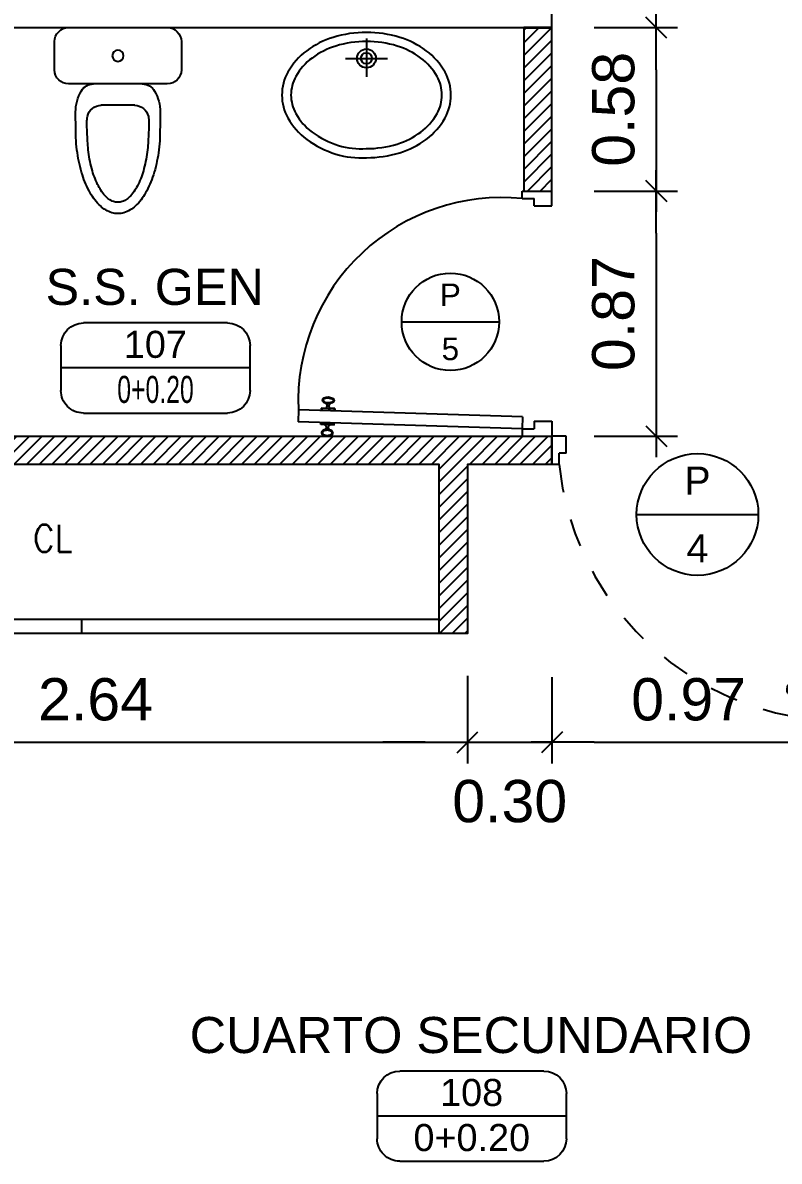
# Model space of a CAD drawing. Header units: millimetres. Extents: x 3 to 131, y 46 to 75.
# Drawn here: x 112.746 to 115.43, y 50.135 to 54.175 of the extents above; entities that cross this region are included whole.
import ezdxf
from ezdxf.enums import TextEntityAlignment as Align

# ---------------------------------------------------------------- set-up
doc = ezdxf.new("R2010")
doc.units = ezdxf.units.MM
doc.header["$LTSCALE"] = 0.5
doc.linetypes.add('PROYECCION', pattern=[19.049999999999997, 12.7, -6.35])
for name, color, linetype in [('AMBIENTE', 3, 'Continuous'), ('COTAS', 1, 'Continuous'), ('HATCH', 8, 'Continuous'), ('MUEBLES', 8, 'Continuous'), ('pared', 5, 'Continuous'), ('Paredes', 5, 'Continuous'), ('Paredes Gypsum', 4, 'Continuous'), ('PUERTAS', 1, 'Continuous'), ('SIMPUERTASYVENTANAS', 2, 'Continuous')]:
    doc.layers.add(name, color=color, linetype=linetype)
doc.styles.add('A', font='arial.ttf')
doc.styles.add('arial', font='arial.ttf')
doc.styles.add('ROMANS', font='romans.shx')
doc.styles.add('Swis721', font='swissk.ttf')
doc.styles.add('Technical', font='', dxfattribs={"width": 0.8})
doc.styles.get('Technical').set_extended_font_data('Technical')
doc.dimstyles.new('DIM 75', dxfattribs={"dimscale": 0, "dimtxt": 0.15, "dimasz": 0.15, "dimexe": 0.075, "dimexo": 0.15, "dimgap": 0.075, "dimtad": 1, "dimzin": 0, "dimdsep": 46, "dimtxsty": 'ROMANS', "dimblk": 'COTA', "dimcen": 0.075, "dimdle": 0.075, "dimclrd": 256, "dimclre": 256, "dimclrt": 256, "dimaunit": 1, "dimadec": 0, "dimazin": 0, "dimtfac": 0.7499999999999999, "dimtix": 1, "dimtmove": 2, "dimatfit": 3, "dimfxl": 0.075, "dimtvp": 1.5, "dimtolj": 1, "dimtzin": 0, "dimarcsym": 0})

# ---------------------------------------------------------------- blocks, each defined once
blk = doc.blocks.new('Puerta M-01')
at = {"layer": 'PUERTAS'}
for p, q in [((-0.09999999999999432, 0.9449999999999659), (-0.09999999999999432, 0.97)), ((-0.09999999999999432, 0.97), (0, 0.97)), ((0, 0.9199999999999886), (0, 0.97)), ((-0.09999999999999432, 0.9449999999999659), (-0.06000000000000227, 0.9449999999999659)), ((-0.06000000000000227, 0.9199999999999886), (-0.06000000000000227, 0.9449999999999659)), ((-0.06000000000000227, 0.9199999999999886), (0, 0.9199999999999886)), ((-0.9983076981998866, 0.09314161250549896), (-0.9995593070380611, 0.0531611988593364)), ((-0.09874839116179146, 0.06498041364625351), (-0.9983076981998871, 0.09314161250548329)), ((-0.09999999999999432, 0.02500000000003411), (-0.9995593070380608, 0.05316119885934325)), ((-0.09874839116179146, 0.06498041364625351), (-0.09999999999999432, 0.02500000000003411)), ((-0.06000000000000227, 0.05000000000001137), (0, 0.05000000000001137)), ((-0.06000000000000227, 0.05000000000001137), (-0.06000000000000227, 0.02500000000003411)), ((0, 0.05000000000001137), (0, 0)), ((-0.09999999999999432, 0.02500000000003411), (-0.09999999999999432, 0)), ((-0.09999999999999432, 0.02500000000003411), (-0.06000000000000227, 0.02500000000003411)), ((-0.09999999999999432, 0), (0, 0))]:
    blk.add_line(p, q, dxfattribs=at)
at = {"layer": 'PUERTAS', "color": 8}
for p, q in [((-0.9207001290729179, 0.09821573911079634), (-0.9209348057300756, 0.09071941155215507)), ((-0.8757690990523824, 0.09530841365630943), (-0.9207470644043437, 0.09671647359908514)), ((-0.8757221637209992, 0.09680767916807748), (-0.9207001290729179, 0.09821573911079634)), ((-0.919200863561164, 0.09816880377934206), (-0.919435540218336, 0.09067247622072921)), ((-0.8772214292327246, 0.09685461449947491), (-0.8774561058898539, 0.08935828694063469)), ((-0.8757221637209992, 0.09680767916807748), (-0.8759568403781285, 0.08931135160918041)), ((-0.9224210912254219, 0.04324267034732282), (-0.9221864145682642, 0.05073899790590725)), ((-0.8774431258735317, 0.04183461040406394), (-0.9224210912254219, 0.04324267034732282)), ((-0.8773961905420348, 0.04333387591583199), (-0.9223741558939961, 0.04474193585894876)), ((-0.9209218257136823, 0.04319573501586854), (-0.9206871490565246, 0.05069206257448139)), ((-0.8789423913852571, 0.04188154573551822), (-0.8787077147280568, 0.04937787329438686)), ((-0.8774431258735317, 0.04183461040406394), (-0.8772084492163171, 0.04933093796296101))]:
    blk.add_line(p, q, dxfattribs=at)
at = {"layer": 'PUERTAS', "color": 8, "linetype": 'PROYECCION', "ltscale": 0.01}
blk.add_arc((0.007025997009475649, -0.06743587687477666), 1.01807709375027, 96.03440475223623, 170.9250553888606, dxfattribs=at)
at = {"layer": 'PUERTAS', "color": 8}
for centre, start, end in [((-0.9094413883254387, 0.1064284842800279), 277.6447034712887, 57.48351871021923), ((-0.8864451525410485, 0.1057085744709783), 118.9303007341835, 258.7691159731144), ((-0.9116981024053442, 0.03434177504402408), 298.9303007341835, 78.76911597311442), ((-0.888701866620954, 0.03362186523497451), 97.64470347128874, 237.4835187102192)]:
    blk.add_arc(centre, 0.008678482299064639, start, end, dxfattribs=at)
blk.add_ellipse((-0.8973748376900855, 0.1242261002610379), major_axis=(0.01950311240281249, -0.0006105556603694041), ratio=0.5886721133601208, dxfattribs=at)
at = {"layer": 'PUERTAS', "color": 8, "extrusion": (0, 0, -1)}
blk.add_ellipse((-0.9007684172562646, 0.01582424925399289), major_axis=(0.01950311240281249, -0.0006105556603694041), ratio=0.5886721133601208, dxfattribs=at)
at = {"layer": 'PUERTAS', "color": 8}
for points in [[(-0.8793709907990231, 0.1236624799321336), (-0.8793490165730643, 0.1243644074158086), (-0.8794641401186479, 0.125105494498766), (-0.8800773895160231, 0.1266740283266446), (-0.880581609133719, 0.1274990857643248), (-0.8827526850413162, 0.129926385096181), (-0.8851741128868637, 0.1314872076686955), (-0.8909018109864119, 0.1335785225423055), (-0.8939752594106861, 0.1341111298901554), (-0.900149452450597, 0.1343044163990302), (-0.9032501970662478, 0.1339650955600833), (-0.9090974907648982, 0.1322361421708794), (-0.9116118062152535, 0.1308298357568534), (-0.9139304579028132, 0.128543089816728), (-0.9144852973566825, 0.1277511868057646), (-0.9151954573915672, 0.1262240830380082), (-0.9153567103552459, 0.1254916480736741), (-0.9154006588070925, 0.1240877931062956), (-0.9152855352615515, 0.1233467060233098), (-0.914672285864148, 0.1217781721954028), (-0.9141680662464947, 0.1209531147576373), (-0.9119969903388548, 0.1185258154258949), (-0.9095755624933358, 0.1169649928533803), (-0.9038478643937023, 0.1148736779796567), (-0.9007744159695134, 0.1143410706319772), (-0.8946002229296451, 0.1141477841231309), (-0.8914994783139801, 0.1144871049618788), (-0.8856521846153297, 0.1162160583511965), (-0.8831378691649175, 0.117622364765194), (-0.8808192174773294, 0.1199091107052342), (-0.880264378023517, 0.1207010137163112), (-0.8795542179886181, 0.1222281174840392), (-0.8793929650249536, 0.1229605524484017), (-0.8793709907990231, 0.1236624799321336)], [(-0.8808702563107486, 0.123709415263531), (-0.8808544421812937, 0.1242145694440611), (-0.8809322684907724, 0.1247411707566899), (-0.8814033065403263, 0.1259459646269621), (-0.8818076077718954, 0.1266197920558599), (-0.8836547668082401, 0.128684946884758), (-0.8858592115798328, 0.130140494086473), (-0.8912456409607242, 0.1321072038682845), (-0.8941645634093672, 0.1326163213078049), (-0.9000540191147249, 0.1328006939578162), (-0.903024812617849, 0.1324675400827547), (-0.9084722286994859, 0.1308568242571911), (-0.9107848887077151, 0.1295385987743574), (-0.9127639865394795, 0.1275867342678768), (-0.9132078124615558, 0.1269409774081086), (-0.9137526966814332, 0.125769277081159), (-0.9138636049400103, 0.1252479394390749), (-0.9138952331989342, 0.1242376310779863), (-0.9138174068894412, 0.1237110297653859), (-0.9133463688399158, 0.122506235895199), (-0.9129420676083183, 0.1218324084661023), (-0.9110949085719594, 0.1197672536373462), (-0.908890463800324, 0.1183117064356028), (-0.903504034419461, 0.1163449966536492), (-0.9005851119707754, 0.1158358792142425), (-0.8946956562655172, 0.1156515065642312), (-0.8917248627624216, 0.1159846604392643), (-0.886277446680671, 0.1175953762648563), (-0.8839647866725128, 0.1189136017477468), (-0.8819856888406347, 0.1208654662541138), (-0.8815418629186721, 0.1215112231139104), (-0.8809969786987663, 0.1226829234410021), (-0.8808860704401892, 0.1232042610830862), (-0.8808702563107486, 0.123709415263531)], [(-0.8827645703652022, 0.01526062892506014), (-0.8827865445911184, 0.01455870144141352), (-0.8829477975547971, 0.0138262664769942), (-0.883657957589696, 0.0122991627092946), (-0.884212797043551, 0.01150725969827443), (-0.8865314487310966, 0.009220513758177395), (-0.8890457641814661, 0.007814207344151447), (-0.8948930578801165, 0.006085253954947467), (-0.89799380249581, 0.005745933115972213), (-0.9041679955357208, 0.005939219624846948), (-0.9072414439599382, 0.006471826972725359), (-0.9129691420594864, 0.008563141846363698), (-0.9153905699050339, 0.01012396441887825), (-0.9175616458126595, 0.01255126375067755), (-0.9180658654303554, 0.01337632118838622), (-0.9186791148277164, 0.0149448550162648), (-0.9187942383732716, 0.01568594209927904), (-0.9187502899214107, 0.01708979706662911), (-0.918589036957732, 0.01782223203096317), (-0.9178788769228189, 0.01934933579869119), (-0.9173240374690065, 0.02014123880979662), (-0.9150053857814325, 0.02242798474980839), (-0.9124910703310772, 0.02383429116383434), (-0.9066437766323415, 0.02556324455315201), (-0.9035430320167334, 0.02590256539192831), (-0.8973688389768651, 0.02570927888302516), (-0.8942953905526335, 0.02517667153540254), (-0.8885676924530711, 0.02308535666165051), (-0.886146264607481, 0.02152453408910754), (-0.8839751886998269, 0.0190972347573935), (-0.8834709690821879, 0.01827217731959957), (-0.8828577196848127, 0.01670364349172099), (-0.8827425961392575, 0.0159625564087636), (-0.8827645703652022, 0.01526062892506014)], [(-0.8842638358768992, 0.01530756425648599), (-0.8842796500063682, 0.01480241007592747), (-0.884390262725992, 0.01428170795076961), (-0.8849357380238329, 0.0131087365899108), (-0.8853813953407209, 0.01246151758084318), (-0.88735411237092, 0.01051594607315304), (-0.8896452846807305, 0.009201136636730445), (-0.8951441838946349, 0.007575198053442256), (-0.8980892358316536, 0.007249655557214629), (-0.9039786915369971, 0.007434028207225885), (-0.9069228290555512, 0.007952352251092754), (-0.9122588282966345, 0.009900648824126057), (-0.9144845050173186, 0.01136094943438787), (-0.9163376387348362, 0.01343278405718445), (-0.9167402036149267, 0.01410503764648491), (-0.9172107312468168, 0.0153085259999815), (-0.9172888127651132, 0.01583578007094127), (-0.9172571845061893, 0.01684608843205831), (-0.9171465717865656, 0.01736679055718776), (-0.9166010964887247, 0.01853976191801815), (-0.9161554391718082, 0.01918698092722787), (-0.9141827221416233, 0.02113255243486117), (-0.9118915498317276, 0.02244736187128377), (-0.90639265061788, 0.02407330045471406), (-0.9034475986808329, 0.02439884295079958), (-0.8975581429755889, 0.02421447030078833), (-0.8946140054570489, 0.02369614625694988), (-0.8892780062158804, 0.02174784968388815), (-0.8870523294952389, 0.02028754907359792), (-0.8851991957776219, 0.01821571445082976), (-0.8847966308976593, 0.01754346086150088), (-0.8843261032657265, 0.01633997250791902), (-0.8842480217474585, 0.01581271843695925), (-0.8842638358768992, 0.01530756425648599)]]:
    blk.add_open_spline(points, degree=3, knots=[0, 0, 0, 0, 0.26179938779915, 0.26179938779915, 0.5235987755983, 0.5235987755983, 1.0471975511966, 1.0471975511966, 1.5707963267949, 1.5707963267949, 2.0943951023932, 2.0943951023932, 2.6179938779915, 2.6179938779915, 2.87979326579065, 2.87979326579065, 3.1415926535898, 3.1415926535898, 3.40339204138895, 3.40339204138895, 3.6651914291881, 3.6651914291881, 4.1887902047864, 4.1887902047864, 4.7123889803847, 4.7123889803847, 5.235987755983, 5.235987755983, 5.7595865315813, 5.7595865315813, 6.02138591938045, 6.02138591938045, 6.2831853071796, 6.2831853071796, 6.2831853071796, 6.2831853071796], dxfattribs=at)
blk = doc.blocks.new('Puerta M-03')
at = {"layer": 'PUERTAS'}
for p, q in [((0.02500000000003411, 0.09999999999999432), (0.04846766571611738, 0.8496327558650592)), ((0.08844807936229415, 0.8483811470268776), (0.04846766571613159, 0.849632755865052)), ((0.06498041364625351, 0.09874839116179146), (0.08844807936227994, 0.8483811470268847)), ((0.02500000000003411, 0.09999999999999432), (0, 0.09999999999999432)), ((0, 0.09999999999999432), (0, 0)), ((0.06498041364625351, 0.09874839116179146), (0.02500000000003411, 0.09999999999999432)), ((0.02500000000003411, 0.09999999999999432), (0.02500000000003411, 0.06000000000000227)), ((0.7949999999999591, 0.09999999999999432), (0.8199999999999932, 0.09999999999999432)), ((0.7949999999999591, 0.09999999999999432), (0.7949999999999591, 0.06000000000000227)), ((0.8199999999999932, 0.09999999999999432), (0.8199999999999932, 0)), ((0.05000000000001137, 0.06000000000000227), (0.02500000000003411, 0.06000000000000227)), ((0.05000000000001137, 0.06000000000000227), (0.05000000000001137, 0)), ((0.7699999999999818, 0.06000000000000227), (0.7949999999999591, 0.06000000000000227)), ((0.7699999999999818, 0.06000000000000227), (0.7699999999999818, 0)), ((0.05000000000001137, 0), (0, 0)), ((0.7699999999999818, 0), (0.8199999999999932, 0))]:
    blk.add_line(p, q, dxfattribs=at)
at = {"layer": 'PUERTAS', "color": 8}
for p, q in [((0.03717054320294721, 0.7284578117046081), (0.03857860314620609, 0.7734357770564984)), ((0.03853166781475181, 0.7719365115447587), (0.04602799537336466, 0.771701834887601)), ((0.03857860314620609, 0.7734357770564984), (0.04607493070479052, 0.7732011003993406)), ((0.03866980871471526, 0.7284108763731112), (0.04007786865783203, 0.7733888417250725)), ((0.09350473657822533, 0.7702155493922405), (0.08600840901961249, 0.7704502260494124)), ((0.09355167190967961, 0.7717148149039943), (0.08605534435103834, 0.771949491561152)), ((0.0906443464551927, 0.7267837848834588), (0.09205240639796841, 0.7717617502354202)), ((0.09214361196696075, 0.7267368495520756), (0.09355167190967961, 0.7717148149039943)), ((0.03717054320294721, 0.7284578117046081), (0.04466687076184428, 0.7282231350473936)), ((0.03721747853440149, 0.7299570772163335), (0.04471380609327014, 0.7297224005591332)), ((0.09214361196696075, 0.7267368495520756), (0.08464728440806368, 0.7269715262092049)), ((0.09219054729835818, 0.728236115063801), (0.08469421973951796, 0.7284707917209303))]:
    blk.add_line(p, q, dxfattribs=at)
for centre, radius, start, end in [((0.1174195253564392, 0.168012393614184), 0.680985304763083, 354.2681132482032, 92.43829450024577), ((0.02895779803385778, 0.7397165524520304), 0.008678482299064639, 7.644703471288787, 147.4835187102192), ((0.02967770784290735, 0.7627127882364206), 0.008678482299064639, 208.9303007341833, 348.7691159731145), ((0.1010445072698616, 0.7374598383721249), 0.008678482299064639, 28.93030073418333, 168.7691159731145), ((0.1017644170789112, 0.7604560741565152), 0.008678482299064639, 187.6447034712888, 327.4835187102192)]:
    blk.add_arc(centre, radius, start, end, dxfattribs=at)
at = {"layer": 'PUERTAS', "color": 8, "extrusion": (0, 0, -0.9999999999999999)}
blk.add_ellipse((0.01116018205287617, 0.751783103087341), major_axis=(-0.0006105556603694075, -0.01950311240281249), ratio=0.5886721133601208, dxfattribs=at)
at = {"layer": 'PUERTAS', "color": 8}
blk.add_ellipse((0.1195620330599212, 0.748389523521162), major_axis=(-0.0006105556603694075, -0.01950311240281249), ratio=0.5886721133601208, dxfattribs=at)
for points in [[(0.01059656172394341, 0.7337792561962786), (0.009894634240296796, 0.7338012304221948), (0.00916219927587747, 0.7339624833858736), (0.007635095508177869, 0.7346726434207724), (0.006843192497157702, 0.7352274828746275), (0.004556446557060667, 0.737546134562173), (0.003150140143034719, 0.7400604500125425), (0.001421186753830739, 0.745907743711193), (0.001081865914855484, 0.7490084883268864), (0.001275152423730219, 0.7551826813667972), (0.00180775977160863, 0.7582561297910146), (0.003899074645246969, 0.7639838278905628), (0.005459897217761522, 0.7664052557361103), (0.007887196549560826, 0.768576331643736), (0.008712253987269492, 0.7690805512614318), (0.01028078781514807, 0.7696938006587928), (0.01102187489816231, 0.769808924204348), (0.01242572986551238, 0.7697649757524871), (0.01315816482984644, 0.7696037227888084), (0.01468526859757446, 0.7688935627538953), (0.0154771716086799, 0.7683387233000829), (0.01776391754869167, 0.766020071612509), (0.01917022396271761, 0.7635057561621537), (0.02089917735203528, 0.757658462463418), (0.02123849819081158, 0.7545577178478098), (0.02104521168190843, 0.7483835248079416), (0.02051260433428581, 0.7453100763837099), (0.01842128946053379, 0.7395823782841475), (0.01686046688799081, 0.7371609504385574), (0.01443316755627677, 0.7349898745309034), (0.01360811011848284, 0.7344856549132643), (0.01203957629060426, 0.7338724055158892), (0.01129848920764687, 0.733757281970334), (0.01059656172394341, 0.7337792561962786)], [(0.01064349705536927, 0.7352785217079756), (0.01013834287481075, 0.7352943358374446), (0.009617640749652878, 0.7354049485570684), (0.008444669388794068, 0.7359504238549093), (0.007797450379726456, 0.7363960811717973), (0.005851878872036309, 0.7383687982019964), (0.004537069435613716, 0.7406599705118069), (0.002911130852325527, 0.7461588697257113), (0.002585588356097901, 0.74910392166273), (0.002769961006109156, 0.7549933773680735), (0.003288285049976025, 0.7579375148866276), (0.005236581623009329, 0.7632735141277109), (0.00669688223327114, 0.765499190848395), (0.008768716856067726, 0.7673523245659126), (0.00944097044536818, 0.7677548894460031), (0.01064445879886478, 0.7682254170778933), (0.01117171286982455, 0.7683034985961896), (0.01218202123094159, 0.7682718703372657), (0.01270272335607103, 0.768161257617642), (0.01387569471690142, 0.7676157823198011), (0.01452291372611114, 0.7671701250028846), (0.01646848523374445, 0.7651974079726998), (0.01778329467016704, 0.762906235662804), (0.01940923325359734, 0.7574073364489564), (0.01973477574968285, 0.7544622845119093), (0.0195504030996716, 0.7485728288066653), (0.01903207905583315, 0.7456286912881254), (0.01708378248277143, 0.7402926920469568), (0.01562348187248119, 0.7380670153263154), (0.01355164724971303, 0.7362138816086983), (0.01287939366038415, 0.7358113167287357), (0.01167590530680229, 0.7353407890968029), (0.01114865123584252, 0.735262707578535), (0.01064349705536927, 0.7352785217079756)], [(0.1189984127310169, 0.7303856766300996), (0.1197003402146919, 0.7303637024041407), (0.1204414272976493, 0.7304788259497244), (0.1220099611255279, 0.7310920753470995), (0.1228350185632081, 0.7315962949647954), (0.1252623178950643, 0.7337673708723926), (0.1268231404675788, 0.7361887987179401), (0.1289144553411887, 0.7419164968174883), (0.1294470626890387, 0.7449899452417625), (0.1296403491979135, 0.7511641382816734), (0.1293010283589666, 0.7542648828973242), (0.1275720749697626, 0.7601121765959746), (0.1261657685557367, 0.7626264920463299), (0.1238790226156112, 0.7649451437338897), (0.1230871196046479, 0.7654999831877589), (0.1215600158368915, 0.7662101432226436), (0.1208275808725574, 0.7663713961863223), (0.1194237259051789, 0.766415344638169), (0.1186826388221931, 0.766300221092628), (0.1171141049942861, 0.7656869716952244), (0.1162890475565206, 0.7651827520775711), (0.1138617482247781, 0.7630116761699313), (0.1123009256522636, 0.7605902483244122), (0.11020961077854, 0.7548625502247788), (0.1096770034308605, 0.7517891018005898), (0.1094837169220142, 0.7456149087607216), (0.1098230377607621, 0.7425141641450566), (0.1115519911500797, 0.7366668704464061), (0.1129582975640773, 0.734152554995994), (0.1152450435041175, 0.7318339033084058), (0.1160369465151945, 0.7312790638545934), (0.1175640502829225, 0.7305689038196945), (0.118296485247285, 0.73040765085603), (0.1189984127310169, 0.7303856766300996)], [(0.1190453480624143, 0.731884942141825), (0.1195505022429444, 0.7318691280123701), (0.1200771035555732, 0.7319469543218489), (0.1212818974258454, 0.7324179923714027), (0.1219557248547432, 0.7328222936029718), (0.1240208796836413, 0.7346694526393165), (0.1254764268853563, 0.7368738974109093), (0.1274431366671678, 0.7422603267918007), (0.1279522541066882, 0.7451792492404437), (0.1281366267566995, 0.7510687049458014), (0.127803472881638, 0.7540394984489254), (0.1261927570560744, 0.7594869145305623), (0.1248745315732407, 0.7617995745387915), (0.12292266706676, 0.763778672370556), (0.1222769102069918, 0.7642224982926322), (0.1211052098800423, 0.7647673825125096), (0.1205838722379582, 0.7648782907710867), (0.1195735638768696, 0.7649099190300106), (0.1190469625642692, 0.7648320927205177), (0.1178421686940823, 0.7643610546709922), (0.1171683412649855, 0.7639567534393947), (0.1151031864362295, 0.7621095944030358), (0.1136476392344861, 0.7599051496314004), (0.1116809294525325, 0.7545187202505375), (0.1111718120131258, 0.7515997978018518), (0.1109874393631145, 0.7457103420965936), (0.1113205932381476, 0.742739548593498), (0.1129313090637396, 0.7372921325117474), (0.1142495345466301, 0.7349794725035892), (0.1162013990529971, 0.7330003746717111), (0.1168471559127937, 0.7325565487497485), (0.1180188562398854, 0.7320116645298427), (0.1185401938819695, 0.7319007562712656), (0.1190453480624143, 0.731884942141825)]]:
    blk.add_open_spline(points, degree=3, knots=[0, 0, 0, 0, 0.26179938779915, 0.26179938779915, 0.5235987755983, 0.5235987755983, 1.0471975511966, 1.0471975511966, 1.5707963267949, 1.5707963267949, 2.0943951023932, 2.0943951023932, 2.6179938779915, 2.6179938779915, 2.87979326579065, 2.87979326579065, 3.1415926535898, 3.1415926535898, 3.40339204138895, 3.40339204138895, 3.6651914291881, 3.6651914291881, 4.1887902047864, 4.1887902047864, 4.7123889803847, 4.7123889803847, 5.235987755983, 5.235987755983, 5.7595865315813, 5.7595865315813, 6.02138591938045, 6.02138591938045, 6.2831853071796, 6.2831853071796, 6.2831853071796, 6.2831853071796], dxfattribs=at)
blk = doc.blocks.new('LAVAMANOS CIR-05')
at = {"layer": 'MUEBLES'}
for p, q in [((0, 0.0704048219411817), (0, -0.06550803807577665)), ((-0.07412717665786062, 0), (0.0743315336950019, 0))]:
    blk.add_line(p, q, dxfattribs=at)
for radius in [0.03342560330782068, 0.01959850961753938]:
    blk.add_circle((0, 0), radius, dxfattribs=at)
for centre, radius, start, end in [((-3.552713678800501e-15, -0.3113346901233314), 0.4034775472661849, 89.99999999999959, 107.0644879131672), ((-7.105427357601002e-15, -0.3113346901233172), 0.4034775472661746, 72.93551208683091, 89.99999999999899), ((-0.02730684860947008, -0.222376241967055), 0.310422351391085, 107.0644879131689, 126.5410875998303), ((-0.02730684860948074, -0.222376241967055), 0.2782794942482236, 107.064487913167, 126.5410875998287), ((-3.552713678800501e-15, -0.3113346901233314), 0.3713346901233265, 89.99999999999939, 107.0644879131672), ((7.105427357601002e-15, -0.3113346901233172), 0.3713346901233155, 72.93551208683279, 90.00000000000101), ((0.02730684860948429, -0.2223762419670479), 0.2782794942482155, 53.45891240017115, 72.93551208683319), ((0.02730684860948429, -0.222376241967055), 0.3104223513910739, 53.45891240017131, 72.93551208683319), ((-0.0691068768641756, -0.1659713845631359), 0.2402172924505029, 126.5410875998276, 150.7974821016943), ((-0.06910687686416495, -0.1659713845631288), 0.208074435307648, 126.5410875998307, 150.7974821016971), ((0.0691068768641685, -0.1659713845631217), 0.2080744353076429, 29.20251789830243, 53.45891240016927), ((0.0691068768641685, -0.1659713845631359), 0.2402172924505062, 29.20251789830424, 53.45891240017115), ((-0.1331439668383609, -0.1301785714285728), 0.1668560331616396, 150.7974821016962, 180.0000000000012), ((-0.1331439668383574, -0.1301785714285728), 0.1347131760187846, 150.7974821016957, 180), ((0.1331439668383538, -0.1301785714285799), 0.1347131760187885, 1.628443996909321e-12, 29.2025178983047), ((0.1331439668383609, -0.1301785714285728), 0.1668560331616398, 0, 29.20251789830379), ((-0.1331439668383609, -0.1301785714285728), 0.1668560331616398, 180, 209.2025178983038), ((-0.1331439668383609, -0.1301785714285728), 0.1347131760187814, 180.0000000000016, 209.2025178983047), ((0.1331439668383538, -0.1301785714285728), 0.1347131760187895, 330.7974821016953, 359.9999999999984), ((0.1331439668383609, -0.1301785714285728), 0.1668560331616396, 330.7974821016962, 0), ((-0.06910687686416495, -0.09438575829402396), 0.208074435307646, 209.202517898302, 233.4589124001685), ((0.06910687686417205, -0.09438575829402396), 0.2080744353076409, 306.5410875998296, 330.7974821016962), ((-0.0691068768641685, -0.09438575829401685), 0.2402172924505062, 209.2025178983043, 233.4589124001711), ((0.06910687686416495, -0.09438575829401685), 0.2402172924505093, 306.5410875998296, 330.7974821016962), ((-0.008104877526729837, -0.01206980738084695), 0.3105300827747565, 233.4589124001706, 252.9355120868319), ((0.02730684860948074, -0.03798090089009065), 0.2782794942482236, 287.064487913167, 306.5410875998287), ((-0.00810487752673339, -0.01206980738085406), 0.3426729399176071, 233.4589124001706, 252.9355120868322), ((-0.01907699514460504, -0.04781404759810925), 0.2731397354411219, 252.9355120868335, 273.7921232184345), ((0, 0.05097754726617865), 0.3713346901233243, 269.8437854554747, 287.0644879131678), ((0.02730684860948074, -0.03798090089009776), 0.3104223513910785, 287.0644879131672, 306.5410875998287), ((-0.01907699514460504, -0.04781404759810925), 0.3052825925839836, 252.9355120868337, 273.5827261685588), ((3.552713678800501e-15, 0.05097754726617865), 0.4034775472661813, 269.9999999999994, 287.0644879131672)]:
    blk.add_arc(centre, radius, start, end, dxfattribs=at)
blk = doc.blocks.new('INODORO-11')
at = {"layer": 'MUEBLES'}
for p, q in [((0.17498945720763, 0), (-0.17498945720763, 0)), ((-0.2249894572075846, -0.05000000000006821), (-0.2249894572075846, -0.1499999999999773)), ((0.2249894572076983, -0.1499999999999773), (0.2249894572076983, -0.05000000000006821)), ((-0.17498945720763, -0.2000000000000455), (0.17498945720763, -0.2000000000000455)), ((-0.08982021973224619, -0.2000000000000455), (0.09017978026770379, -0.2000000000000455)), ((-0.05982021973227347, -0.2756768136788423), (0.06017978026773108, -0.2756768136788423))]:
    blk.add_line(p, q, dxfattribs=at)
blk.add_circle((0.0001797802677856453, -0.1000000000000254), 0.02, dxfattribs=at)
for centre, radius, start, end in [((-0.17498945720763, -0.05000000000007088), 0.05, 90.00000300000096, 180), ((0.17498945720763, -0.05000000000007088), 0.05, 3.000000940583974e-06, 90), ((-0.17498945720763, -0.1499999999999799), 0.05, 179.999996999999, 269.9999940000013), ((0.17498945720763, -0.1499999999999799), 0.05, 270, 359.999996999999), ((-0.08642321973229627, -0.2500000000000027), 0.050002, 90.00000300000096, 150.8610859999989), ((0.08678278026775388, -0.2500000000000028), 0.050002, 30.86106900000172, 90.00000300000096), ((0.0001797802677856453, -0.3000000000000709), 0.15, 150.2870360000003, 179.999996999999), ((0.0001797802677856453, -0.3000000000000709), 0.15, 0, 30.28703599999837), ((-0.05898121973234538, -0.3256768136789132), 0.050013, 90, 167.9473330000002), ((0.0593407802676893, -0.3256768136789132), 0.050013, 12.05266899999875, 90.00000300000096), ((3.330178089136759, -0.3003441910653952), 3.479998325890264, 179.994333130773, 181.6817714885878), ((0.0001797802677856453, -0.3356768136789041), 0.11, 169.2880940000012, 179.999996999999), ((0.0001797802677856453, -0.3356768136789041), 0.11, 359.999996999999, 10.71190000000123), ((-3.329818528601407, -0.300344191065394), 3.479998325890256, 358.3182285114122, 0.005666869226996943), ((0.4998987415843317, -0.3358131133489365), 0.6097189765512353, 179.9871918109694, 183.4375121423121), ((-0.499539181048938, -0.3358131133508406), 0.6097189765511787, 356.5624878578641, 0.0128081892080388), ((0.4191515965164001, -0.3621746413710155), 0.5689020976307051, 184.0622691800447, 188.3330605279299), ((1.494426824918129, -0.3146512521895234), 1.604188807117551, 182.0620132501061, 184.2435081335283), ((-1.494067264382622, -0.3146512521895228), 1.604188807117496, 355.7564918664717, 357.9379867498923), ((-0.4187920359810064, -0.3621746413725502), 0.56890209763054, 351.6669394722214, 355.9377308201071), ((0.4152358552629707, -0.369139090926157), 0.52454551054448, 187.0317935672174, 190.7797493115347), ((-0.4148762947275699, -0.3691390909243948), 0.5245455105447484, 349.2202506882779, 352.9682064325955), ((0.3703554469760135, -0.3696028095896252), 0.5195446528645912, 188.3024182162087, 192.7010479981389), ((0.3040921762898918, -0.3845874905992758), 0.45160821983197, 192.6948183018248, 197.7539012924304), ((0.3409154678841091, -0.383323302934545), 0.4488836936081647, 190.7754783636427, 195.1544056242994), ((-0.3405559073487652, -0.3833233029345449), 0.4488836936081645, 344.8455943757006, 349.2245216363572), ((-0.3037326157544911, -0.3845874906005831), 0.4516082198316295, 342.2460987077285, 347.305181698332), ((-0.3699958864406199, -0.3696028095881472), 0.5195446528648613, 347.2989520017007, 351.6975817836301), ((0.2321779772814949, -0.4079427956571379), 0.3759973498240017, 197.7060110974277, 203.0763926749305), ((0.260476370768508, -0.4054864204119922), 0.365448152882505, 195.0973511395302, 199.7752455751544), ((-0.2601168102331073, -0.4054864204133848), 0.3654481528820864, 340.2247544250548, 344.9026488606773), ((-0.2318184167461013, -0.407942795655944), 0.3759973498244231, 336.9236073248975, 342.2939889023997), ((0.1595486682472611, -0.4389558520959752), 0.2970238033601977, 203.0640776834436, 209.8578248526414), ((0.1788787371972163, -0.4348693576849626), 0.2787214074585196, 199.7663860935844, 205.8962598992777), ((0.11072855972062, -0.4683688018903097), 0.2027841324605305, 205.7912875639097, 212.5896143661496), ((-0.1103689991851695, -0.4683688018903096), 0.2027841324605295, 327.4103856338502, 334.2087124360901), ((-0.1785191766617658, -0.4348693576849625), 0.2787214074585195, 334.1037401007223, 340.2336139064156), ((-0.1591891077118603, -0.4389558520969414), 0.297023803359767, 330.1421751475256, 336.9359223167228), ((0.0984180108076913, -0.474333507026219), 0.2263948069533679, 209.7950914533217, 217.2322221951057), ((0.05618589002622087, -0.5033436797344875), 0.1379911321931371, 212.5520718723558, 222.5218901462416), ((0.02243432838439929, -0.5343091222500531), 0.09218691424641537, 222.5154296466928, 234.0265462420716), ((-0.02207476784900564, -0.5343091222506215), 0.09218691424598927, 305.9734537581643, 317.4845703535437), ((-0.05582632949082011, -0.5033436797338338), 0.1379911321935366, 317.4781098535421, 327.4479281274279), ((-0.0980584502722408, -0.4743335070262189), 0.2263948069533671, 322.7677778048939, 330.2049085466768), ((0.05014050670899195, -0.5111709053977647), 0.1656684383973784, 217.1909274248615, 227.3361908295709), ((0.01980964204802405, -0.5438550033551648), 0.1210794344010419, 227.4089337072882, 238.7671081565883), ((0.00531058918681282, -0.5582287111128919), 0.06277068196617945, 233.8507845316151, 250.6620888133555), ((2.108819369084358e-05, -0.5710382120412616), 0.04893804525595699, 251.5394547621912, 270.1857941398123), ((0.0003384723418164981, -0.5710382120416027), 0.04893804525561547, 269.8142058602528, 288.4605452378719), ((-0.004951028651355216, -0.5582287111128919), 0.06277068196617941, 289.3379111866445, 306.1492154683848), ((-0.01945008151257355, -0.5438550033551648), 0.121079434401042, 301.232891843412, 312.5910662927118), ((-0.04978094617354145, -0.5111709053977647), 0.1656684383973786, 312.663809170429, 322.8090725751383), ((0.004818271602523794, -0.5689871793200352), 0.0918166986230323, 238.6342768141444, 253.5597755102559), ((2.45094887887376e-05, -0.582412240953377), 0.07758791441253673, 254.149285552541, 270.1146617527156), ((0.0003350510466617607, -0.5824122409542012), 0.07758791441172644, 269.885338247367, 285.8507144475416), ((-0.004458711067130139, -0.5689871793195804), 0.09181669862342486, 286.4402244896345, 301.3657231857478)]:
    blk.add_arc(centre, radius, start, end, dxfattribs=at)
blk = doc.blocks.new('Ambiente1')
at = {"color": 3}
for p, q in [((-0.01221928265823635, -0.2890000000000104), (0.003764067949358463, -0.2890000000000104)), ((-0.01471928265823763, -0.2965000000000098), (-0.01471928265823763, -0.2915000000000099)), ((0.006264067949356189, -0.2915000000000099), (0.006264067949356189, -0.2965000000000098)), ((-0.01471928265823763, -0.2940000000000103), (0.006264067949356189, -0.2940000000000103)), ((0.003764067949358463, -0.2990000000000101), (-0.01221928265823635, -0.2990000000000101))]:
    blk.add_line(p, q, dxfattribs=at)
for centre, start, end in [((-0.01221928265823635, -0.2915000000000099), 90, 180), ((0.003764067949358463, -0.2915000000000099), 0, 90), ((-0.01221928265823635, -0.2965000000000098), 180, 270), ((0.003764067949358463, -0.2965000000000098), 270, 0)]:
    blk.add_arc(centre, 0.0025, start, end, dxfattribs=at)
at = {"style": 'Swis721', "flags": 4}
for p in [(-0.00416419914743571, -0.2831476938580497), (-0.00416419914743571, -0.287647693858049)]:
    blk.add_attdef('1', text='', height=0.003, dxfattribs=at).set_placement(p, align=Align.CENTER)
at = {"style": 'ROMANS', "width": 0.9, "flags": 4}
for p in [(-0.004227607354440721, -0.2915000000000099), (-0.004227607354440721, -0.2965000000000098)]:
    blk.add_attdef('1', text='', height=0.0024, dxfattribs=at).set_placement(p, align=Align.MIDDLE_CENTER)
blk = doc.blocks.new('A$C14F95152')
at = {"color": 2}
blk.add_line((-0.2699999999993452, 0), (0.2699999999993452, 0), dxfattribs=at)
blk.add_circle((0, 0), 0.27, dxfattribs=at)
at = {"color": 2, "style": 'ROMANS', "width": 1.3, "flags": 4}
blk.add_attdef('S', text='', height=0.12, dxfattribs=at).set_placement((0, 0.1499999999996362), align=Align.MIDDLE_CENTER)
at = {"color": 2, "style": 'ROMANS', "width": 1.3}
blk.add_attdef('SIMBOLO', text='', height=0.12, dxfattribs=at).set_placement((0, -0.1499999999996362), align=Align.MIDDLE_CENTER)
blk = doc.blocks.new('COTA')
at = {"color": 4}
blk.add_line((-0.2471286341159029, -0.2490404226018796), (0.2471286341159029, 0.2490404226018796), dxfattribs=at)
at = {"color": 1}
blk.add_line((-1.000952211087856, -0.0009595773981203592), (0.4952094793196622, -0.0009595773981203592), dxfattribs=at)
blk = doc.blocks.new('*D76')
at = {"layer": 'COTAS', "lineweight": -2, "transparency": 16777216}
for p, q in [((111.6839212888, 51.85777421312035), (111.6839212888, 51.54661722537325)), ((114.3239212888, 51.85777421312034), (114.3239212888, 51.54661722537325)), ((111.8339212888, 51.62161722537325), (114.1739212888, 51.62161722537325))]:
    blk.add_line(p, q, dxfattribs=at)
at = {"layer": 'DEFPOINTS', "color": 0, "transparency": 16777216}
for p in [(111.6839212888, 52.00777421312035), (114.3239212888, 52.00777421312034), (114.3239212888, 51.62161722537325)]:
    blk.add_point(p, dxfattribs=at)
at = {"layer": 'COTAS', "lineweight": -2, "transparency": 16777216, "xscale": 0.15, "yscale": 0.15, "zscale": 0.15, "rotation": 180}
blk.add_blockref('COTA', (111.6839212888, 51.62161722537325), dxfattribs=at)
at = {"layer": 'COTAS', "lineweight": -2, "transparency": 16777216, "xscale": 0.15, "yscale": 0.15, "zscale": 0.15}
blk.add_blockref('COTA', (114.3239212888, 51.62161722537325), dxfattribs=at)
at = {"layer": 'COTAS', "transparency": 16777216, "insert": (113.0039212888, 51.77320317353151), "char_height": 0.15, "attachment_point": 5, "style": 'A'}
blk.add_mtext('\\A1;2.64', dxfattribs=at)
blk = doc.blocks.new('*D115')
at = {"layer": 'COTAS', "lineweight": -2, "transparency": 16777216}
for p, q in [((114.3239212888, 51.85777421312034), (114.3239212888, 51.54661722537325)), ((114.6239212888, 51.85219571924686), (114.6239212888, 51.54661722537325)), ((114.1739212888, 51.62161722537325), (114.0239212888, 51.62161722537325)), ((114.3239212888, 51.62161722537325), (114.6239212888, 51.62161722537325)), ((114.7739212888, 51.62161722537325), (114.9239212888, 51.62161722537325))]:
    blk.add_line(p, q, dxfattribs=at)
at = {"layer": 'DEFPOINTS', "color": 0, "transparency": 16777216}
for p in [(114.3239212888, 52.00777421312034), (114.6239212888, 52.00219571924686), (114.6239212888, 51.62161722537325)]:
    blk.add_point(p, dxfattribs=at)
at = {"layer": 'COTAS', "lineweight": -2, "transparency": 16777216, "xscale": 0.15, "yscale": 0.15, "zscale": 0.15}
blk.add_blockref('COTA', (114.3239212888, 51.62161722537325), dxfattribs=at)
at = {"layer": 'COTAS', "lineweight": -2, "transparency": 16777216, "xscale": 0.15, "yscale": 0.15, "zscale": 0.15, "rotation": 180}
blk.add_blockref('COTA', (114.6239212888, 51.62161722537325), dxfattribs=at)
at = {"layer": 'COTAS', "transparency": 16777216, "insert": (114.4739212888, 51.4118897553935), "char_height": 0.15, "attachment_point": 5, "style": 'A'}
blk.add_mtext('\\A1;0.30', dxfattribs=at)
blk = doc.blocks.new('*D116')
at = {"layer": 'COTAS', "lineweight": -2, "transparency": 16777216}
for p, q in [((114.6239212888, 51.85219571924686), (114.6239212888, 51.54661722537325)), ((115.5939212888, 51.77161722537323), (115.5939212888, 51.69661722537325)), ((114.7739212888, 51.62161722537325), (115.4439212888, 51.62161722537325))]:
    blk.add_line(p, q, dxfattribs=at)
at = {"layer": 'DEFPOINTS', "color": 0, "transparency": 16777216}
for p in [(114.6239212888, 52.00219571924686), (115.5939212888, 51.62161722537324), (115.5939212888, 51.62161722537325)]:
    blk.add_point(p, dxfattribs=at)
at = {"layer": 'COTAS', "lineweight": -2, "transparency": 16777216, "xscale": 0.15, "yscale": 0.15, "zscale": 0.15, "rotation": 180}
blk.add_blockref('COTA', (114.6239212888, 51.62161722537325), dxfattribs=at)
at = {"layer": 'COTAS', "lineweight": -2, "transparency": 16777216, "xscale": 0.15, "yscale": 0.15, "zscale": 0.15}
blk.add_blockref('COTA', (115.5939212888, 51.62161722537325), dxfattribs=at)
at = {"layer": 'COTAS', "transparency": 16777216, "insert": (115.1089212888, 51.77320317353151), "char_height": 0.15, "attachment_point": 5, "style": 'A'}
blk.add_mtext('\\A1;0.97', dxfattribs=at)
blk = doc.blocks.new('*D118')
at = {"layer": 'COTAS', "lineweight": -2, "transparency": 16777216}
for p, q in [((114.7739212888, 54.15777421312048), (115.0689212887999, 54.15777421312048)), ((114.9939212887999, 54.00777421312048), (114.9939212887999, 53.72776961312044)), ((114.7739212888, 53.57776961312045), (115.0689212887999, 53.57776961312045))]:
    blk.add_line(p, q, dxfattribs=at)
at = {"layer": 'DEFPOINTS', "color": 0, "transparency": 16777216}
for p in [(114.6239212888, 54.15777421312048), (114.6239212888, 53.57776961312045), (114.9939212887999, 53.57776961312045)]:
    blk.add_point(p, dxfattribs=at)
at = {"layer": 'COTAS', "lineweight": -2, "transparency": 16777216, "xscale": 0.15, "yscale": 0.15, "zscale": 0.15}
for p, rotation in [((114.9939212887999, 54.15777421312048), 90), ((114.9939212887999, 53.57776961312045), 270)]:
    blk.add_blockref('COTA', p, dxfattribs=dict(at, rotation=rotation))
at = {"layer": 'COTAS', "transparency": 16777216, "insert": (114.8423353406416, 53.86777191312041), "char_height": 0.15, "attachment_point": 5, "rotation": 90, "style": 'A'}
blk.add_mtext('\\A1;0.58', dxfattribs=at)
blk = doc.blocks.new('*D119')
at = {"layer": 'COTAS', "lineweight": -2, "transparency": 16777216}
for p, q in [((114.7739212888, 53.57776961312045), (115.0689212887999, 53.57776961312045)), ((114.9939212887999, 53.42776961312045), (114.9939212887999, 52.85777421312045)), ((114.7739212888001, 52.70777421312045), (115.0689212887999, 52.70777421312045))]:
    blk.add_line(p, q, dxfattribs=at)
at = {"layer": 'DEFPOINTS', "color": 0, "transparency": 16777216}
for p in [(114.6239212888, 53.57776961312045), (114.6239212888001, 52.70777421312045), (114.9939212887999, 52.70777421312045)]:
    blk.add_point(p, dxfattribs=at)
at = {"layer": 'COTAS', "lineweight": -2, "transparency": 16777216, "xscale": 0.15, "yscale": 0.15, "zscale": 0.15}
for p, rotation in [((114.9939212887999, 53.57776961312045), 90), ((114.9939212887999, 52.70777421312045), 270)]:
    blk.add_blockref('COTA', p, dxfattribs=dict(at, rotation=rotation))
at = {"layer": 'COTAS', "transparency": 16777216, "insert": (114.8423353406416, 53.1427719131204), "char_height": 0.15, "attachment_point": 5, "rotation": 90, "style": 'A'}
blk.add_mtext('\\A1;0.87', dxfattribs=at)

msp = doc.modelspace()

# ---------------------------------------------------------------- hatches: boundary and pattern name
at = {"layer": 'pared', "ltscale": 0.5}
h = msp.add_hatch(dxfattribs=at)
h.set_pattern_fill('ANSI31', color=8, scale=0.01, angle=360)
h.set_pattern_definition([(45, (111.6668200198198, 0.5524223601670712), (-0.02245064030267287, 0.02245064030267289), [])])
h.paths.add_polyline_path([(114.6239212887999, 54.15532033520034), (114.5239212888, 54.15532033520034), (114.5239212888, 53.57776961312042), (114.6239212887999, 53.57776961312042)])
h.paths.add_polyline_path([(114.6239212888, 52.70777421312045), (111.6839212888, 52.70777376466169), (111.6839212888, 52.60777421312034), (114.2239212888, 52.60777421312041), (114.2239212888, 52.00777421312034), (114.3239212888, 52.00777421312034), (114.3239212888, 52.60777421312042), (114.6239212888, 52.60777421312041)])

# ---------------------------------------------------------------- linework, layer by layer
at = {"layer": 'HATCH', "ltscale": 0.5}
for p, q in [((114.2239212888, 52.05777421312033), (111.6839212888, 52.05777421312034)), ((112.9539212888, 52.05777421312034), (112.9539212888, 52.00777421312034)), ((114.2239212888, 52.00777421312034), (111.6839212888, 52.00777421312034))]:
    msp.add_line(p, q, dxfattribs=at)
at = {"layer": 'HATCH', "color": 3, "ltscale": 0.5}
for points in [[(114.5239212888, 53.57776961312042), (114.6239212887999, 53.57776961312042), (114.6239212887999, 54.15532033520034), (114.5239212888, 54.15532033520034)], [(111.6839212888, 52.70777376466169), (114.6239212888, 52.70777421312045), (114.6239212888, 52.60777421312041), (114.3239212888, 52.60777421312042), (114.3239212888, 52.00777421312034), (114.2239212888, 52.00777421312034), (114.2239212888, 52.60777421312041), (111.6839212888, 52.60777421312034)]]:
    msp.add_lwpolyline(points, close=True, dxfattribs=at)
at = {"layer": 'Paredes'}
for p, q in [((114.6239212887999, 54.15777421312045), (114.6239212887999, 54.30286645728018)), ((111.583932941494, 54.15777421312045), (114.6239212887999, 54.15777421312045))]:
    msp.add_line(p, q, dxfattribs=at)
at = {"layer": 'Paredes Gypsum', "color": 3}
for p, q in [((111.6839212888, 52.70777421312021), (114.6239212888, 52.70777421312045)), ((114.6239212888, 52.70777421312045), (114.6239212888, 52.60777421312046)), ((114.2239212888, 52.60777421312041), (111.6839212888, 52.60777421312034)), ((114.2239212888, 52.00777421312034), (114.2239212888, 52.60777421312036)), ((114.6239212888, 52.60777421312041), (114.3239212888, 52.60777421312041)), ((114.3239212888, 52.60777421311993), (114.3239212888, 52.00777421312034)), ((114.3239212888, 52.00777421312034), (114.2239212888, 52.00777421312034))]:
    msp.add_line(p, q, dxfattribs=at)
msp.add_lwpolyline([(114.6239212887999, 54.15777421312045), (114.5239212888, 54.15777421312045), (114.5239212888, 53.57776961312042), (114.6239212887999, 53.57776961312042)], close=True, dxfattribs=at)

# ---------------------------------------------------------------- block references
at = {"layer": 'AMBIENTE'}
ref = msp.add_blockref('Ambiente1', (113.0813832317664, 62.35771744942797), dxfattribs=dict(at, xscale=-32.00000000000001, yscale=32, zscale=32, rotation=0.000456708896621194))
ref.add_attrib('1', '107', dxfattribs={"layer": '0', "height": 0.09600000000000003, "rotation": 0.000456708896659263, "style": 'arial', "flags": 4}).set_placement((113.2162905494215, 53.03373025469284), align=Align.MIDDLE_CENTER)
ref.add_attrib('1', '0+0.20', dxfattribs={"layer": '0', "height": 0.09600000000000003, "rotation": 0.000456708896659263, "style": 'Technical', "width": 0.8, "flags": 4}).set_placement((113.216770416888, 52.87376544912873), align=Align.MIDDLE_CENTER)
ref.add_attrib('1', 'S.S. GEN', dxfattribs={"layer": '0', "height": 0.1280000000000001, "rotation": 0.000456708896659263, "style": 'arial', "flags": 4}).set_placement((113.213999698317, 53.1736152804251), align=Align.CENTER)
ref = msp.add_blockref('Ambiente1', (114.2037981048741, 59.70292906486124), dxfattribs=dict(at, xscale=-32.00000000000001, yscale=32, zscale=32, rotation=0.000456708896621194))
ref.add_attrib('1', '108', dxfattribs={"layer": '0', "height": 0.09600000000000003, "rotation": 0.0004567088966592631, "style": 'arial', "flags": 4}).set_placement((114.3387054225292, 50.37894187012612), align=Align.MIDDLE_CENTER)
ref.add_attrib('1', '0+0.20', dxfattribs={"layer": '0', "height": 0.09600000000000003, "rotation": 0.0004567088966592631, "style": 'arial', "flags": 4}).set_placement((114.3391852899957, 50.218977064562), align=Align.MIDDLE_CENTER)
ref.add_attrib('1', 'CUARTO SECUNDARIO', dxfattribs={"layer": '0', "height": 0.1280000000000001, "rotation": 0.0004567088966592631, "style": 'arial', "flags": 4}).set_placement((114.3364145714247, 50.51882689585837), align=Align.CENTER)
at = {"layer": 'MUEBLES', "xscale": -1}
msp.add_blockref('INODORO-11', (113.0834467206408, 54.15777421312045), dxfattribs=at)
at = {"layer": 'MUEBLES'}
msp.add_blockref('LAVAMANOS CIR-05', (113.9654657609482, 54.04851656719142), dxfattribs=at)
at = {"layer": 'PUERTAS', "xscale": 1.06097, "yscale": 1.06097, "zscale": 1.06097, "rotation": 89.99999999999997}
msp.add_blockref('Puerta M-03', (114.6239212888, 52.70777421312042), dxfattribs=at)
at = {"layer": 'PUERTAS', "rotation": 89.99999999999997}
msp.add_blockref('Puerta M-01', (115.5939212888, 52.70777421312042), dxfattribs=at)
at = {"layer": 'SIMPUERTASYVENTANAS'}
ref = msp.add_blockref('A$C14F95152', (114.2632412461024, 53.1135466893618), dxfattribs=dict(at, xscale=0.6400000000000001, yscale=0.6400000000000001, zscale=0.6400000000000001))
ref.add_attrib('S', 'P', dxfattribs={"layer": '0', "color": 2, "height": 0.08000000000000002, "style": 'arial', "flags": 4}).set_placement((114.2632412461024, 53.20954668936158), align=Align.MIDDLE_CENTER)
ref.add_attrib('SIMBOLO', '5', dxfattribs={"layer": '0', "color": 2, "height": 0.08000000000000002, "style": 'arial'}).set_placement((114.2632412461024, 53.01754668936204), align=Align.MIDDLE_CENTER)
ref = msp.add_blockref('A$C14F95152', (115.140243322265, 52.42982026183), dxfattribs=dict(at, xscale=0.8, yscale=0.8, zscale=0.8))
ref.add_attrib('S', 'P', dxfattribs={"layer": '0', "color": 2, "height": 0.1, "style": 'arial', "flags": 4}).set_placement((115.140243322265, 52.5498202618297), align=Align.MIDDLE_CENTER)
ref.add_attrib('SIMBOLO', '4', dxfattribs={"layer": '0', "color": 2, "height": 0.1, "style": 'arial'}).set_placement((115.140243322265, 52.30982026183028), align=Align.MIDDLE_CENTER)

# ---------------------------------------------------------------- texts
at = {"color": 3, "style": 'ROMANS', "width": 0.9}
msp.add_text('CL', height=0.096, dxfattribs=at).set_placement((112.8517342173174, 52.34502432163153), align=Align.MIDDLE_CENTER)

# ---------------------------------------------------------------- dimensions: what is measured, and where the dimension line sits
at = {"layer": 'COTAS', "color": 3}
for base, p1, p2, picture, middle in [((114.9939212887999, 53.57776961312045), (114.6239212887999, 54.15777421312045), (114.6239212887999, 53.57776961312042), '*D118', (114.8423353406416, 53.86777191312041)), ((114.9939212887999, 52.70777421312045), (114.6239212887999, 53.57776961312042), (114.6239212888, 52.70777421312042), '*D119', (114.8423353406416, 53.1427719131204))]:
    dim = msp.add_linear_dim(base=base, p1=p1, p2=p2, angle=90, dimstyle='DIM 75', override={"dimscale": 1, "dimtxsty": 'A'}, dxfattribs=at)
    dim.commit()
    dim.dimension.update_dxf_attribs({"geometry": picture, "text_midpoint": middle})
for base, p1, p2, picture, middle in [((114.3239212888, 51.62161722537325), (111.6839212888, 52.00777421312035), (114.3239212888, 52.00777421312034), '*D76', (113.0039212888, 51.77320317353151)), ((115.5939212888, 51.62161722537325), (114.6239212888, 52.00219571924686), (115.5939212888, 51.62161722537324), '*D116', (115.1089212888, 51.77320317353151))]:
    dim = msp.add_linear_dim(base=base, p1=p1, p2=p2, dimstyle='DIM 75', override={"dimscale": 1, "dimtxsty": 'A'}, dxfattribs=at)
    dim.commit()
    dim.dimension.update_dxf_attribs({"geometry": picture, "text_midpoint": middle})
dim = msp.add_linear_dim(base=(114.6239212888, 51.62161722537325), p1=(114.3239212888, 52.00777421312034), p2=(114.6239212888, 52.00219571924686), dimstyle='DIM 75', override={"dimscale": 1, "dimtxsty": 'A'}, dxfattribs=at)
dim.commit()
dim.dimension.update_dxf_attribs({"geometry": '*D115', "text_midpoint": (114.4739212888, 51.4118897553935), "dimtype": 160})

doc.saveas('drawing.dxf')
